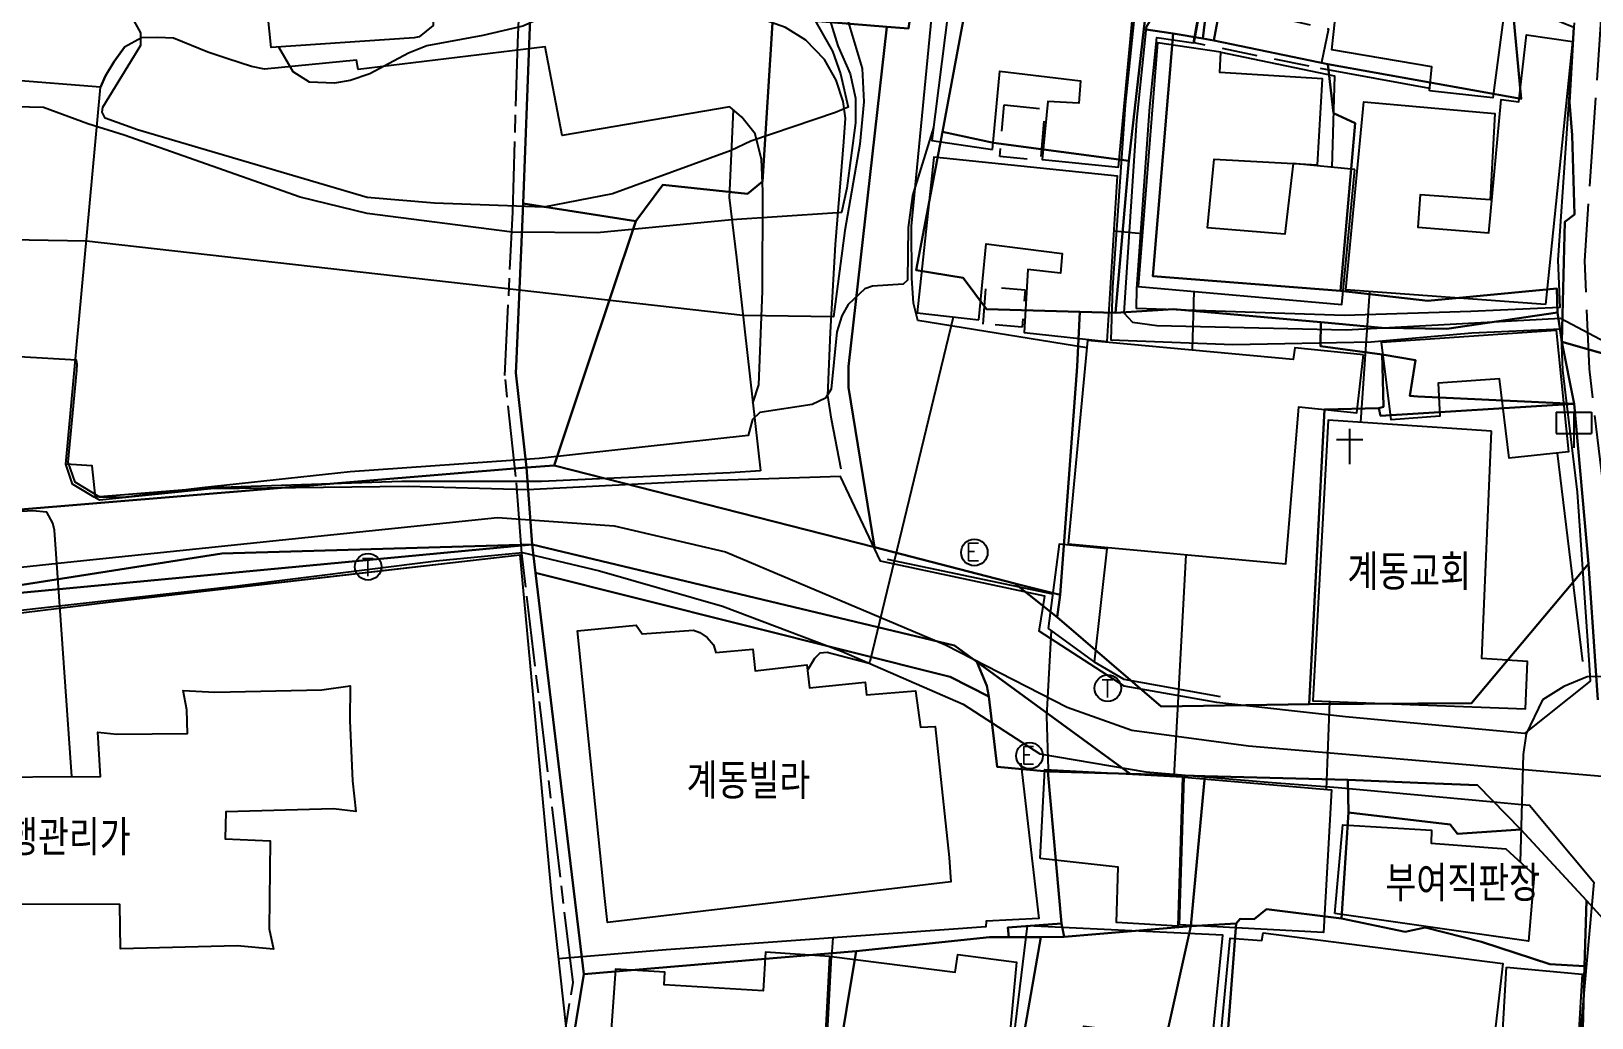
# Model space of a CAD drawing. Header units: feet. Extents: x 197796 to 199821, y 552499 to 555392.
# Drawn here: x 198742.7 to 198830.9, y 553468.9 to 553524.7 of the extents above; entities that cross this region are included whole.
import ezdxf

# ---------------------------------------------------------------- set-up
doc = ezdxf.new("R2010")
doc.units = ezdxf.units.FT
doc.header["$MEASUREMENT"] = 0
for name, pattern in [('ANYANG2', [6, 5, -1]), ('ANYANG3', [3, 2, -1]), ('JEON', [12, 4, -0.5, 1, -0.5, 4, -0.5, 1, -0.5])]:
    doc.linetypes.add(name, pattern=pattern)
for name, color, linetype in [('AAA001', 7, 'CONTINUOUS'), ('AAA002', 7, 'CONTINUOUS'), ('AAA004', 7, 'ANYANG3'), ('AAA008', 7, 'CONTINUOUS'), ('AAB121', 7, 'CONTINUOUS'), ('AAC001', 7, 'CONTINUOUS'), ('AD002', 7, 'CONTINUOUS'), ('AD0022', 1, 'CONTINUOUS'), ('ADA085', 1, 'CONTINUOUS'), ('AE001', 1, 'ANYANG2'), ('AEC002', 7, 'CONTINUOUS'), ('AZ0202', 7, 'CONTINUOUS'), ('AZ0203', 7, 'CONTINUOUS'), ('AZ080', 1, 'CONTINUOUS'), ('AZ0801', 7, 'CONTINUOUS'), ('CAA001', 7, 'CONTINUOUS'), ('CAA002', 30, 'CONTINUOUS'), ('EA0018', 7, 'JEON'), ('wipco_지적', 20, 'CONTINUOUS'), ('ZC002', 7, 'CONTINUOUS')]:
    doc.layers.add(name, color=color, linetype=linetype)
doc.styles.add('GHS', font='ROMANS', dxfattribs={"bigfont": 'NGSW.shx'})
doc.styles.add('NGSW', font='ROMANS.shx', dxfattribs={"bigfont": 'NGSW.shx'})

# ---------------------------------------------------------------- blocks, each defined once
blk = doc.blocks.new('AZ0202')
at = {"layer": 'AZ0202'}
blk.add_circle((0, 0), 0.75, dxfattribs=at)
at = {"layer": 'AZ0202', "style": 'GHS'}
blk.add_text('E', height=1, dxfattribs=at).set_placement((-0.496, -0.477))
blk = doc.blocks.new('AZ0203')
at = {"layer": 'AZ0203'}
blk.add_circle((0, 0), 0.75, dxfattribs=at)
at = {"layer": 'AZ0203', "style": 'GHS'}
blk.add_text('T', height=1, dxfattribs=at).set_placement((-0.362, -0.524))
blk = doc.blocks.new('AAB121')
at = {"layer": 'AAB121'}
for points in [[(0, 2), (0, 0)], [(-0.75, 1.4), (0.75, 1.4)]]:
    blk.add_lwpolyline(points, dxfattribs=at)
blk = doc.blocks.new('AEC002')
at = {"layer": 'AEC002'}
for points in [[(-1, 2), (1, 2)], [(-1, 2), (-1, 0.8)], [(0, 2), (0, 0)], [(1, 2), (1, 0.8)], [(-1, 0.8), (1, 0.8)]]:
    blk.add_lwpolyline(points, dxfattribs=at)

msp = doc.modelspace()

# ---------------------------------------------------------------- linework, layer by layer
at = {"layer": 'AAA001', "color": 255, "flags": 128}
for points in [[(198778.42, 553539.4), (198779.31, 553531.43), (198775.09, 553530.86), (198775.39, 553527.14), (198765.37, 553525.97), (198765.41, 553525.03), (198764.62, 553524.4), (198764.34, 553524.33), (198756.26, 553523.78), (198754.47, 553541.32), (198764.89, 553542.42), (198765.42, 553539.2), (198772.88, 553539.9), (198773.01, 553538.81)], [(198821.73, 553521.34), (198821.85, 553522.69), (198816.2, 553523.66), (198816.71, 553528.36), (198822.51, 553527.49), (198823.11, 553530.98), (198823.29, 553530.95), (198823.74, 553535.22), (198826.69, 553534.74), (198826.12, 553527.09), (198825.3, 553520.94)], [(198797.03, 553518.03), (198797.45, 553522.45), (198802, 553521.91), (198801.9, 553520.65), (198800.16, 553520.73), (198799.84, 553517.46), (198804.15, 553517.02), (198805.01, 553526.29), (198794.73, 553527.48), (198793.59, 553518.53)], [(198828.28, 553509.26), (198816.99, 553510.1), (198818.02, 553520.72), (198825.41, 553520.05), (198825.16, 553515.17), (198821.2, 553515.46), (198821.06, 553513.64), (198825.07, 553513.32), (198825.78, 553520.85), (198826.78, 553520.72), (198827.21, 553524.5), (198829.8, 553524.12)], [(198817.5, 553516.89), (198814.01, 553517.23), (198813.55, 553513.23), (198809.17, 553513.59), (198809.55, 553517.47), (198815.39, 553517.15), (198815.67, 553522.02), (198809.88, 553522.37), (198809.94, 553523.53), (198806.35, 553524.06), (198805.26, 553510.29), (198816.77, 553509.26)], [(198796.26, 553508.39), (198796.67, 553512.7), (198800.97, 553512.14), (198800.87, 553511.04), (198799.02, 553511.24), (198798.81, 553507.68), (198803.5, 553507.18), (198804.1, 553516.52), (198793.71, 553517.59), (198792.76, 553508.79)], [(198819.02, 553507.13), (198828.88, 553507.82), (198829.58, 553500.93), (198826.23, 553500.57), (198825.68, 553505.06), (198822.21, 553504.82), (198822.3, 553502.96), (198819.56, 553502.75)], [(198818, 553506.41), (198814.11, 553506.82), (198814.02, 553506.16), (198802.4, 553507.22), (198801.31, 553495.74), (198813.6, 553494.6), (198814.34, 553503.47), (198817.62, 553503.14)], [(198800.18, 553490.96), (198802.8, 553489.05), (198803.5, 553495.45), (198800.8, 553495.71)], [(198799.72, 553477.95), (198799.99, 553482.99), (198807.76, 553482.56), (198807.5, 553474.12), (198804.03, 553474.34), (198804.12, 553477.46)], [(198807.86, 553482.55), (198816.19, 553481.83), (198815.73, 553473.77), (198807.6, 553474.21)], [(198809.45, 553467.57), (198810.04, 553473.61), (198798.99, 553474.15), (198797.54, 553462.22), (198805.52, 553460.95), (198806.11, 553465.64), (198801.91, 553466.34), (198802.19, 553468.48)], [(198825.23, 553466.47), (198823.32, 553466.74), (198823.24, 553466.34), (198821.32, 553466.45), (198821.25, 553465.57), (198809.86, 553467.11), (198810.45, 553473.45), (198812.24, 553473.31), (198812.32, 553473.75), (198825.86, 553472.02)], [(198779.79, 553461.83), (198780.37, 553466.03), (198787.46, 553465.28), (198787.84, 553472.42), (198784.19, 553472.65), (198784.07, 553470.48), (198778.48, 553470.81), (198778.5, 553471.52), (198775.72, 553471.69), (198775.28, 553465.61), (198776.47, 553465.31), (198776.17, 553462.26)], [(198787.93, 553472.42), (198794.91, 553471.53), (198795.06, 553472.53), (198798.39, 553472.09), (198797.83, 553466.21), (198791.12, 553467.26), (198790.6, 553464.66), (198787.55, 553465.28)]]:
    msp.add_lwpolyline(points, close=True, dxfattribs=at)
at = {"layer": 'AAA002', "color": 255, "flags": 128}
msp.add_lwpolyline([(198775.11, 553475.69), (198773.57, 553490.82), (198776.88, 553491.13), (198777.22, 553490.65), (198780.12, 553490.85), (198780.49, 553490.72), (198780.9, 553490.44), (198781.25, 553490.03), (198781.39, 553489.6), (198783.49, 553489.78), (198783.62, 553488.55), (198786.54, 553488.9), (198786.69, 553487.6), (198789.83, 553487.92), (198789.9, 553487.2), (198792.68, 553487.43), (198792.96, 553485.38), (198793.78, 553485.41), (198794.57, 553478), (198794.68, 553476.63), (198775.27, 553474.34)], close=True, dxfattribs=at)
at = {"layer": 'AAA004', "color": 255, "flags": 128}
for points in [[(198810.1, 553526.19), (198816.01, 553524.84), (198815.56, 553522.6), (198808.42, 553524.05), (198808.86, 553526.49)], [(198797.69, 553520.55), (198799.99, 553520.31), (198799.74, 553517.39), (198797.44, 553517.63)], [(198796.49, 553508.16), (198796.65, 553510.27), (198798.87, 553510.1), (198798.71, 553507.99)]]:
    msp.add_lwpolyline(points, close=True, dxfattribs=at)
at = {"layer": 'AAA008', "color": 255, "flags": 128}
for points in [[(198825.23, 553502.1), (198815.99, 553502.73), (198815.13, 553486.86), (198827.15, 553486.41), (198827.27, 553489.09), (198824.69, 553489.25)], [(198816.38, 553474.84), (198816.82, 553479.86), (198821.84, 553479.56), (198821.81, 553478.81), (198826.03, 553478.49), (198827.63, 553477.02), (198827.32, 553473.27)], [(198826.08, 553471.81), (198830.35, 553471.42), (198829.89, 553463.81), (198825.63, 553464.03)]]:
    msp.add_lwpolyline(points, close=True, dxfattribs=at)
msp.add_lwpolyline([(198738.93, 553482.55), (198746.61, 553482.59), (198746.47, 553485.1), (198747.54, 553484.98), (198751.53, 553485.01), (198751.49, 553486.36), (198751.29, 553487.44), (198753.08, 553487.36), (198759.12, 553487.49), (198760.73, 553487.71), (198760.7, 553485.76), (198760.85, 553482.35), (198761.05, 553480.6), (198759.78, 553480.75), (198753.7, 553480.58), (198753.67, 553479.07), (198756.2, 553478.95), (198756.15, 553473.98), (198756.39, 553472.82), (198754.34, 553473.02), (198747.75, 553472.85), (198747.71, 553475.35), (198739.54, 553475.37)], dxfattribs=at)
at = {"layer": 'AAC001', "color": 255}
msp.add_lwpolyline([(198788.47, 553499.96), (198787.92, 553502.78), (198787.72, 553504.12), (198787.87, 553507.7), (198788.15, 553512.66), (198788.63, 553518.46), (198788.71, 553519.79), (198788.59, 553520.74), (198788.2, 553521.94), (198787.53, 553523.12), (198786.47, 553524.21), (198785.32, 553524.91), (198784.11, 553525.36), (198782.36, 553525.62), (198784.23, 553546.13), (198753.4, 553543.15), (198739.29, 553540.97), (198738.11, 553523.51), (198737.29, 553507.22), (198736.76, 553499.36), (198736.6, 553496.76)], dxfattribs=at)
at = {"layer": 'AAC001', "color": 255, "flags": 128}
for points in [[(198802.36, 553506.81), (198792.81, 553508.35), (198792.56, 553509.33), (198792.47, 553510.75), (198792.44, 553513.7), (198793.81, 553527.74), (198800.23, 553527.12), (198805.03, 553526.71), (198805.01, 553526.29)], [(198783.92, 553499.86), (198782.21, 553499.74), (198771.53, 553499.26), (198763.64, 553499.26), (198752.87, 553498.91), (198746.34, 553498.37), (198746.14, 553500.14), (198744.65, 553500.23), (198746.62, 553521.55), (198746.89, 553522.19), (198747.39, 553523), (198747.97, 553523.81)], [(198809.94, 553523.53), (198816.35, 553522.19), (198816.2, 553517.01)], [(198821.74, 553521.47), (198815.56, 553522.6)], [(198782.37, 553520.27), (198782.14, 553515.32), (198782.55, 553511.91), (198783.92, 553499.86)], [(198828.94, 553500.86), (198830.37, 553489.09)], [(198713.14, 553488.81), (198723.23, 553489.78), (198729.67, 553490.31), (198747.2, 553492.45), (198770.32, 553495.12), (198772.11, 553475.84), (198773.08, 553466.92), (198760.93, 553463.89), (198752.5, 553462.35), (198737.53, 553462.73), (198724.75, 553463.29), (198716.58, 553463.06), (198709.94, 553462.86)], [(198800.44, 553492.9), (198791.09, 553494.85)], [(198809.92, 553487.09), (198804.47, 553488.06), (198802.8, 553489.05)], [(198798.62, 553483.34), (198799.65, 553474.56), (198796.66, 553474.4), (198796.65, 553474.09), (198778.58, 553472.78), (198772.5, 553472.28)], [(198788.01, 553473.46), (198787.93, 553472.42)]]:
    msp.add_lwpolyline(points, dxfattribs=at)
at = {"layer": 'AD002', "color": 255, "flags": 128}
for points in [[(198810.34, 553539.39), (198809.69, 553535.14), (198808.23, 553527.17), (198807.73, 553526.65), (198806.04, 553525.46), (198805.72, 553524.93), (198805.16, 553519.66), (198804.44, 553508.8), (198804.94, 553508.27), (198806.31, 553508.08), (198817.02, 553507.84), (198829.12, 553508.49), (198832.33, 553506.79), (198835.67, 553502.52), (198849.6, 553502.92), (198876.91, 553503.44), (198884.45, 553503.66), (198889.37, 553503.23)], [(198680.98, 553488.85), (198689.3, 553489), (198696.32, 553490.17), (198724.42, 553492.51), (198731.38, 553493.26), (198744.76, 553494.7), (198769.06, 553497.23), (198775.64, 553496.75), (198781.93, 553495.29), (198794.37, 553490.02), (198801.25, 553486.51), (198804.91, 553485.2), (198811.49, 553484.32), (198834.11, 553482.37)]]:
    msp.add_lwpolyline(points, dxfattribs=at)
at = {"layer": 'AD0022', "color": 255, "flags": 128}
for points in [[(198829.9, 553525.19), (198829.84, 553524.43), (198828.98, 553511.76), (198829.09, 553509.09), (198824.06, 553508.87), (198816.9, 553508.64), (198805.17, 553509.04), (198805.19, 553510.16), (198805.92, 553520.43), (198806.32, 553524.35), (198808.38, 553524.06), (198810.39, 553535.27)], [(198805.16, 553526.75), (198804.53, 553520.55), (198803.8, 553510.22), (198803.72, 553507.27), (198810.61, 553507), (198818.42, 553507.16), (198824.11, 553507.67), (198829.14, 553507.89), (198829.24, 553505.56), (198830.07, 553498.65), (198830.74, 553488.89), (198830.81, 553487.97), (198827.1, 553485.01), (198825.51, 553485.16), (198816.97, 553485.95), (198809.71, 553486.76), (198804.47, 553487.7), (198799.67, 553490.8), (198799.98, 553492.77), (198790.7, 553494.75), (198788.44, 553499.54), (198780.33, 553499.27), (198770.72, 553498.78), (198764.01, 553498.97), (198752.86, 553498.84), (198746.55, 553498.21)], [(198741.78, 553491.95), (198754.18, 553493.35), (198765.59, 553494.77), (198770.47, 553495.24), (198774.81, 553494.21), (198781.76, 553492.22), (198788.49, 553489.67), (198795.36, 553486.68), (198799.71, 553483.87), (198805.69, 553482.85), (198812.83, 553482.24), (198816.56, 553481.97), (198825.15, 553481.17), (198826.73, 553481.03), (198827.37, 553480.97), (198831.01, 553476.61)], [(198831.01, 553476.61), (198830, 553465.28)]]:
    msp.add_lwpolyline(points, dxfattribs=at)
at = {"layer": 'ADA085', "color": 255, "flags": 128}
for points in [[(198783.48, 553503.69), (198783.83, 553504.73), (198784.02, 553510.02), (198784.05, 553515.67), (198783.97, 553517.45), (198783.62, 553518.9), (198782.86, 553519.86), (198782.18, 553520.44), (198772.7, 553518.82), (198771.74, 553523.82), (198761.17, 553522.55), (198761.08, 553523.07), (198755.89, 553522.56), (198755.15, 553522.71), (198753.81, 553523.14), (198752.68, 553523.52), (198750.75, 553524.31), (198749.84, 553524.35), (198748.94, 553524.34), (198747.97, 553523.81), (198747.39, 553523), (198746.89, 553522.19), (198746.62, 553521.55)], [(198746.55, 553498.21), (198746.25, 553498.38), (198745.04, 553499.11), (198744.65, 553500.23), (198746.62, 553521.55), (198741.39, 553521.97), (198740.86, 553515.48), (198740.17, 553507.92), (198740.02, 553506.65), (198739.52, 553505.47), (198739.21, 553499.08), (198739.25, 553497.56), (198738.26, 553497.39), (198737.83, 553496.99), (198737.45, 553496.46)]]:
    msp.add_lwpolyline(points, dxfattribs=at)
at = {"layer": 'AE001', "color": 255, "flags": 128}
msp.add_lwpolyline([(198835.75, 553722.78), (198837.38, 553722.21), (198837.71, 553721.98), (198837.91, 553721.69), (198839.2, 553718.71), (198839.37, 553718.26), (198839.42, 553717.92), (198839.4, 553717.48), (198838.71, 553711.42), (198837.57, 553703.64), (198836.92, 553694.63), (198836.88, 553693.62), (198836.86, 553689.79), (198836.83, 553688.3), (198836.56, 553671.82), (198836.58, 553659.31), (198836.75, 553657.21), (198836.73, 553633.49), (198836.54, 553630.96), (198835.97, 553627.97), (198833.68, 553609.44), (198832.73, 553599.52), (198832.68, 553598.55), (198832.7, 553597.73), (198833, 553590.93), (198833.01, 553585.76), (198833.14, 553577.36), (198833.13, 553576.32), (198833.09, 553575.15), (198832.49, 553560.59), (198832.33, 553544.56), (198832.29, 553538.06), (198831.39, 553525.09), (198830.48, 553511.74), (198830.74, 553505.62), (198831.57, 553498.63), (198832.23, 553488.99), (198832.65, 553483.56), (198832.82, 553480.08), (198832.59, 553477.45), (198831.5, 553465.18), (198831.03, 553451.83), (198830.51, 553446.58), (198829.49, 553434.69), (198829.01, 553430.2), (198828.45, 553419.83), (198827.7, 553409.61), (198827.47, 553405.09), (198826.63, 553383.23)], dxfattribs=at)
at = {"layer": 'AZ080', "color": 255, "flags": 128}
for points in [[(198788.47, 553499.96), (198787.92, 553502.78), (198787.72, 553504.12), (198787.87, 553507.7), (198788.15, 553512.66), (198788.63, 553518.46), (198788.71, 553519.79), (198788.59, 553520.74), (198788.2, 553521.94), (198787.53, 553523.12), (198786.47, 553524.21), (198785.32, 553524.91), (198784.11, 553525.36), (198782.36, 553525.62), (198784.23, 553546.13)], [(198782.37, 553520.27), (198782.14, 553515.32), (198782.55, 553511.91), (198783.92, 553499.86)], [(198783.92, 553499.86), (198782.21, 553499.74), (198771.53, 553499.26), (198763.64, 553499.26), (198752.87, 553498.91), (198746.34, 553498.37)], [(198747.2, 553492.45), (198759.43, 553493.87), (198770.32, 553495.12)]]:
    msp.add_lwpolyline(points, dxfattribs=at)
at = {"layer": 'AZ0801', "color": 255, "flags": 128}
msp.add_lwpolyline([(198828.94, 553500.86), (198830.37, 553489.09)], dxfattribs=at)
at = {"layer": 'CAA001', "color": 255, "elevation": 45}
msp.add_lwpolyline([(198793.683, 553519.259), (198792.5, 553515.43), (198792.26, 553513.61), (198792.23, 553510.63), (198791.98, 553510.41), (198790.24, 553510.3), (198789.81, 553510.15), (198788.87, 553509.27), (198788.51, 553508.62), (198788.23, 553507.71), (198787.9, 553504.48), (198787.58, 553503.97), (198786.83, 553503.61), (198783.87, 553503.15), (198783.47, 553502.76), (198783.21, 553501.85), (198771.41, 553500.55), (198760.73, 553499.8), (198752.37, 553498.91), (198747.89, 553498.35), (198746.58, 553498.38), (198745.18, 553499.23), (198744.79, 553500.36), (198745.28, 553505.54), (198745.3, 553505.9), (198745.26, 553506.12), (198739.08, 553506.48)], dxfattribs=at)
at = {"layer": 'CAA001', "color": 255, "elevation": 40, "flags": 128}
msp.add_lwpolyline([(198836.982, 553488.3), (198830.64, 553488.21), (198829.32, 553487.68), (198828.11, 553486.91), (198827.19, 553484.99), (198827.01, 553483.82), (198826.85, 553477.737)], dxfattribs=at)
at = {"layer": 'CAA002', "color": 255}
for points, elevation in [([(198788.36, 553526.96), (198789.66, 553522.6), (198789.76, 553520.71), (198789.53, 553518.32), (198788.68, 553513.44), (198788.04, 553508.57), (198782.92, 553508.64), (198745.82, 553512.84), (198736.081, 553513.005)], 46), ([(198787.313, 553527.082), (198788.28, 553523.89), (198788.98, 553522.3), (198789.28, 553520.93), (198789.28, 553519.53), (198788.8, 553515.83), (198788.5, 553514.46), (198787.98, 553514.42), (198782.29, 553514.04), (198774.682, 553513.314), (198769.876, 553513.348), (198761.681, 553514.409), (198757.898, 553515.329), (198747.946, 553518.837), (198745.906, 553519.481), (198743.39, 553520.39), (198737.076, 553520.553)], 47), ([(198786.84, 553525.59), (198787.98, 553523.59), (198788.43, 553522.3), (198788.87, 553520.41), (198788.15, 553520.12), (198783.37, 553518.49), (198782.26, 553517.96), (198775.552, 553515.524), (198771.662, 553514.773), (198765.485, 553514.982), (198761.679, 553515.313), (198748.703, 553519.127), (198746.887, 553519.803), (198746.709, 553520.141), (198746.743, 553520.426), (198748.89, 553523.93), (198748.9, 553524.62), (198748.42, 553525.46)], 48)]:
    msp.add_lwpolyline(points, dxfattribs=dict(at, elevation=elevation))
at = {"layer": 'CAA002', "color": 255, "flags": 128}
for points, elevation in [([(198774.527, 553527.039), (198772.27, 553525.79), (198770.48, 553524.99), (198768.23, 553524.46), (198765.06, 553523.89), (198764.02, 553523.47), (198761.84, 553522.3), (198760.72, 553521.92), (198759.84, 553521.78), (198758.43, 553521.83), (198757.51, 553522.41), (198756.7, 553523.81)], 49), ([(198805.494, 553513.251), (198803.9, 553513.41)], 43), ([(198808.41, 553510.008), (198808.32, 553506.68)], 42), ([(198818.34, 553510), (198817.82, 553502.605)], 41), ([(198794.809, 553508.556), (198790.09, 553489.07), (198789.98, 553488.99), (198787.68, 553489.6), (198787.26, 553489.55), (198786.96, 553489.25), (198786.575, 553488.601)], 44), ([(198745.001, 553482.582), (198744.02, 553496.5), (198743.92, 553496.91), (198743.58, 553497.52), (198742.78, 553497.6), (198739.78, 553497.41), (198737.37, 553497.11), (198735.701, 553497.08)], 44), ([(198807.96, 553495.123), (198807.28, 553482.587)], 42), ([(198800.35, 553490.836), (198800.07, 553485.99), (198800.18, 553482.979)], 43), ([(198816.07, 553486.825), (198815.89, 553481.856)], 41)]:
    msp.add_lwpolyline(points, dxfattribs=dict(at, elevation=elevation))
at = {"layer": 'EA0018', "color": 255}
msp.add_lwpolyline([(198764.64, 553385.15), (198764.9, 553391.19), (198764.96, 553403.65), (198766.81, 553409.98), (198767.88, 553411.39), (198768.29, 553418.31), (198769.32, 553423.27), (198770.9, 553425.8), (198773.26, 553429.93), (198774.98, 553441.65), (198775.51, 553448.03), (198775.94, 553453.86), (198776.14, 553456.06), (198773.91, 553462.13), (198772.5, 553465.8), (198773.32, 553470.94), (198770.61, 553493.61), (198770.42, 553495.19), (198770.09, 553499.55), (198769.47, 553505.25), (198769.91, 553514.48), (198770.2, 553524.07), (198771.07, 553545.53)], dxfattribs=at)
at = {"layer": 'wipco_지적', "color": 20}
for points in [[(198786.212, 553546.639), (198785.14, 553528.136), (198792.624, 553527.157), (198792.284, 553524.858), (198791.052, 553524.962), (198784.604, 553525.48), (198784.023, 553516.213), (198783.178, 553515.517), (198778.4, 553516.035), (198776.872, 553513.968), (198770.511, 553514.965), (198770.864, 553524.47), (198771.715, 553546.019), (198784.785, 553546.666), (198786.212, 553546.639)], [(198752.877, 553543.573), (198771.715, 553546.019), (198770.864, 553524.47), (198770.511, 553514.965), (198770.106, 553505.756), (198770.091, 553505.394), (198770.69, 553500.046), (198736.85, 553497.248), (198738.035, 553508.746), (198738.166, 553517.814), (198738.368, 553526.138), (198738.63, 553541.994), (198752.877, 553543.573)], [(198827.27, 553535.213), (198827.312, 553530.167), (198826.391, 553526.354), (198826.895, 553520.89), (198815.972, 553522.838), (198809.544, 553524.177), (198810.549, 553529.65), (198812.779, 553538.454), (198814.277, 553539.418), (198818.515, 553537.848), (198820.132, 553537.744), (198821.056, 553537.743), (198824.939, 553537.737), (198825.295, 553535.624), (198827.27, 553535.213)], [(198809.792, 553529.799), (198810.549, 553529.65), (198809.544, 553524.177), (198808.92, 553524.296), (198809.198, 553526.672), (198809.792, 553529.799)], [(198795.666, 553526.935), (198794.201, 553519.017), (198792.718, 553511.213), (198795.368, 553510.774), (198796.681, 553509.003), (198801.956, 553508.847), (198801.803, 553505.756), (198800.854, 553492.858), (198798.295, 553493.5), (198790.351, 553495.539), (198788.884, 553504.567), (198788.884, 553505.756), (198791.052, 553524.962), (198792.284, 553524.858), (198792.624, 553527.157), (198795.666, 553526.935)], [(198805.86, 553527.19), (198805.582, 553524.829), (198804.728, 553517.385), (198797.08, 553518.409), (198794.201, 553519.017), (198795.666, 553526.935), (198795.874, 553527.616), (198801.167, 553527.246), (198802.262, 553527.146), (198805.86, 553527.19)], [(198805.86, 553527.19), (198809.198, 553526.672), (198808.92, 553524.296), (198807.229, 553524.577), (198805.582, 553524.829), (198805.86, 553527.19)], [(198815.972, 553522.838), (198826.895, 553520.89), (198826.391, 553526.354), (198829.873, 553524.943), (198829.634, 553520.69), (198829.779, 553518.828), (198829.921, 553514.356), (198829.377, 553513.932), (198829.203, 553507.161), (198828.952, 553508.804), (198828.92, 553510.174), (198821.623, 553509.473), (198816.686, 553510.039), (198817.524, 553519.507), (198816.289, 553520.082), (198815.972, 553522.838)], [(198776.872, 553513.968), (198778.4, 553516.035), (198783.178, 553515.517), (198784.023, 553516.213), (198784.604, 553525.48), (198791.052, 553524.962), (198788.884, 553505.756), (198788.884, 553504.567), (198790.351, 553495.539), (198772.261, 553500.17), (198774.128, 553505.756), (198776.872, 553513.968)], [(198807.229, 553524.577), (198806.083, 553510.868), (198816.686, 553510.039), (198821.623, 553509.473), (198828.92, 553510.174), (198828.952, 553508.804), (198822.712, 553507.895), (198819.032, 553507.947), (198815.584, 553508.272), (198807.249, 553509.005), (198803.977, 553508.794), (198804.728, 553517.385), (198805.582, 553524.829), (198807.229, 553524.577)], [(198808.92, 553524.296), (198809.544, 553524.177), (198815.972, 553522.838), (198816.289, 553520.082), (198817.524, 553519.507), (198816.686, 553510.039), (198806.083, 553510.868), (198807.229, 553524.577), (198808.92, 553524.296)], [(198794.201, 553519.017), (198797.08, 553518.409), (198804.728, 553517.385), (198803.977, 553508.794), (198801.956, 553508.847), (198796.681, 553509.003), (198795.368, 553510.774), (198792.718, 553511.213), (198794.201, 553519.017)], [(198770.511, 553514.965), (198776.872, 553513.968), (198774.128, 553505.756), (198772.261, 553500.17), (198770.69, 553500.046), (198770.091, 553505.394), (198770.106, 553505.756), (198770.511, 553514.965)], [(198803.977, 553508.794), (198807.249, 553509.005), (198815.584, 553508.272), (198815.563, 553506.902), (198819.056, 553506.43), (198819.073, 553505.756), (198819.129, 553503.479), (198818.857, 553503.407), (198815.787, 553503.334), (198814.921, 553486.682), (198806.565, 553486.541), (198800.68, 553491.598), (198800.854, 553492.858), (198801.803, 553505.756), (198801.956, 553508.847), (198803.977, 553508.794)], [(198828.952, 553508.804), (198829.203, 553507.161), (198829.904, 553503.655), (198821.056, 553504.072), (198820.62, 553504.093), (198820.872, 553505.756), (198820.927, 553506.123), (198819.056, 553506.43), (198815.563, 553506.902), (198815.584, 553508.272), (198819.032, 553507.947), (198822.712, 553507.895), (198828.952, 553508.804)], [(198819.056, 553506.43), (198820.927, 553506.123), (198820.872, 553505.756), (198820.62, 553504.093), (198821.056, 553504.072), (198829.904, 553503.655), (198818.945, 553502.969), (198818.857, 553503.407), (198819.129, 553503.479), (198819.073, 553505.756), (198819.056, 553506.43)], [(198829.904, 553503.655), (198830.713, 553494.611), (198824.098, 553486.739), (198821.056, 553486.72), (198814.921, 553486.682), (198815.787, 553503.334), (198818.857, 553503.407), (198818.945, 553502.969), (198829.904, 553503.655)], [(198771.011, 553495.691), (198735.093, 553492.309), (198753.476, 553495.197), (198771.011, 553495.691)], [(198771.202, 553494.098), (198771.011, 553495.691), (198794.879, 553489.993), (198796.134, 553489.063), (198796.697, 553487.707), (198796.82, 553487.111), (198794.629, 553488.21), (198771.202, 553494.098)], [(198771.202, 553494.098), (198794.629, 553488.21), (198796.82, 553487.111), (198797.296, 553483.123), (198800.15, 553482.877), (198800.935, 553474.269), (198797.9, 553474.057), (198797.943, 553473.513), (198796.855, 553473.505), (198789.315, 553472.714), (198773.922, 553471.413), (198771.202, 553494.098)], [(198800.854, 553492.858), (198800.68, 553491.598), (198798.295, 553493.5), (198800.854, 553492.858)], [(198796.134, 553489.063), (198804.814, 553482.738), (198800.15, 553482.877), (198797.296, 553483.123), (198796.82, 553487.111), (198796.697, 553487.707), (198796.134, 553489.063)], [(198800.15, 553482.877), (198804.814, 553482.738), (198809.025, 553482.608), (198808.243, 553474.126), (198801.072, 553473.531), (198800.935, 553474.269), (198800.15, 553482.877)], [(198809.025, 553482.608), (198817.108, 553482.397), (198817.154, 553480.543), (198816.759, 553474.569), (198812.515, 553475.085), (198811.821, 553474.515), (198811.014, 553474.532), (198810.798, 553474.284), (198808.243, 553474.126), (198809.025, 553482.608)], [(198817.108, 553482.397), (198821.056, 553482.236), (198824.429, 553482.098), (198826.886, 553479.583), (198823.305, 553479.347), (198822.893, 553479.882), (198817.154, 553480.543), (198817.108, 553482.397)], [(198826.886, 553479.583), (198830.591, 553475.578), (198830.477, 553471.873), (198828.529, 553471.985), (198824.661, 553473.248), (198821.487, 553474.059), (198820.346, 553473.813), (198816.759, 553474.569), (198817.154, 553480.543), (198822.893, 553479.882), (198823.305, 553479.347), (198826.886, 553479.583)], [(198816.759, 553474.569), (198820.346, 553473.813), (198821.487, 553474.059), (198824.661, 553473.248), (198828.529, 553471.985), (198830.477, 553471.873), (198830.214, 553462.007), (198822.627, 553463.726), (198814.307, 553465.685), (198812.233, 553466.169), (198810.24, 553466.88), (198810.798, 553474.284), (198811.014, 553474.532), (198811.821, 553474.515), (198812.515, 553475.085), (198816.759, 553474.569)], [(198832.268, 553473.723), (198832.338, 553471.794), (198831.812, 553461.639), (198830.344, 553451.129), (198829.537, 553451.264), (198830.214, 553462.007), (198830.477, 553471.873), (198830.591, 553475.578), (198832.268, 553473.723)], [(198801.072, 553473.531), (198799.755, 553473.496), (198797.943, 553473.513), (198797.9, 553474.057), (198800.935, 553474.269), (198801.072, 553473.531)], [(198808.243, 553474.126), (198806.794, 553467.585), (198805.392, 553461.844), (198798.752, 553462.604), (198798.963, 553464.033), (198798.112, 553464.103), (198799.755, 553473.496), (198801.072, 553473.531), (198808.243, 553474.126)], [(198808.243, 553474.126), (198810.798, 553474.284), (198810.24, 553466.88), (198806.794, 553467.585), (198808.243, 553474.126)], [(198797.943, 553473.513), (198799.755, 553473.496), (198798.112, 553464.103), (198792.573, 553464.799), (198792.241, 553462.012), (198787.707, 553462.929), (198789.315, 553472.714), (198796.855, 553473.505), (198797.943, 553473.513)], [(198789.315, 553472.714), (198787.707, 553462.929), (198792.241, 553462.012), (198792.021, 553460.618), (198774.517, 553462.61), (198773.087, 553466.245), (198773.922, 553471.413), (198789.315, 553472.714)]]:
    msp.add_lwpolyline(points, close=True, dxfattribs=at)
for points in [[(198834.826, 553528.797), (198834.621, 553523.178), (198833.936, 553510.015), (198834.128, 553505.756), (198829.203, 553507.161), (198829.377, 553513.932), (198829.921, 553514.356), (198829.779, 553518.828), (198829.634, 553520.69), (198829.873, 553524.943)], [(198831.24, 553486.926), (198830.713, 553494.611), (198829.904, 553503.655), (198829.203, 553507.161), (198834.1, 553505.756)], [(198736.85, 553497.248), (198770.69, 553500.046), (198771.011, 553495.691), (198753.476, 553495.197), (198735.093, 553492.309)], [(198832.268, 553473.723), (198830.591, 553475.578), (198826.886, 553479.583), (198824.429, 553482.098), (198821.056, 553482.236), (198817.108, 553482.397), (198809.025, 553482.608), (198804.814, 553482.738), (198796.134, 553489.063), (198794.879, 553489.993), (198771.011, 553495.691), (198770.69, 553500.046), (198772.261, 553500.17), (198790.351, 553495.539), (198798.295, 553493.5), (198800.68, 553491.598), (198806.565, 553486.541), (198814.921, 553486.682), (198821.056, 553486.72), (198824.098, 553486.739), (198830.713, 553494.611), (198831.24, 553486.926)], [(198735.093, 553492.309), (198771.011, 553495.691), (198771.011, 553495.691), (198771.202, 553494.098), (198773.922, 553471.413), (198773.087, 553466.245), (198758.157, 553463.477), (198753.595, 553463.171), (198751.822, 553463.056), (198751.631, 553462.496), (198742.925, 553462.508), (198737.548, 553463.172)]]:
    msp.add_lwpolyline(points, dxfattribs=at)

# ---------------------------------------------------------------- block references
at = {"layer": 'AAB121', "color": 255}
msp.add_blockref('AAB121', (198817.21, 553500.23), dxfattribs=at)
at = {"layer": 'AEC002', "color": 255}
msp.add_blockref('AEC002', (198829.88, 553501.17), dxfattribs=at)
at = {"layer": 'AZ0202', "color": 255}
for p in [(198796, 553495.25), (198799.12, 553483.76)]:
    msp.add_blockref('AZ0202', p, dxfattribs=at)
at = {"layer": 'AZ0203', "color": 255}
for p in [(198761.74, 553494.44), (198803.54, 553487.58)]:
    msp.add_blockref('AZ0203', p, dxfattribs=at)

# ---------------------------------------------------------------- texts
at = {"layer": 'ZC002', "style": 'NGSW'}
for s, p in [('계동교회', (198817.08, 553493.13)), ('계동빌라', (198779.74, 553481.32)), ('산업은행관리가', (198736.09, 553478.12)), ('부여직판장', (198819.23, 553475.53))]:
    msp.add_text(s, height=2, dxfattribs=at).set_placement(p)

doc.saveas('drawing.dxf')
